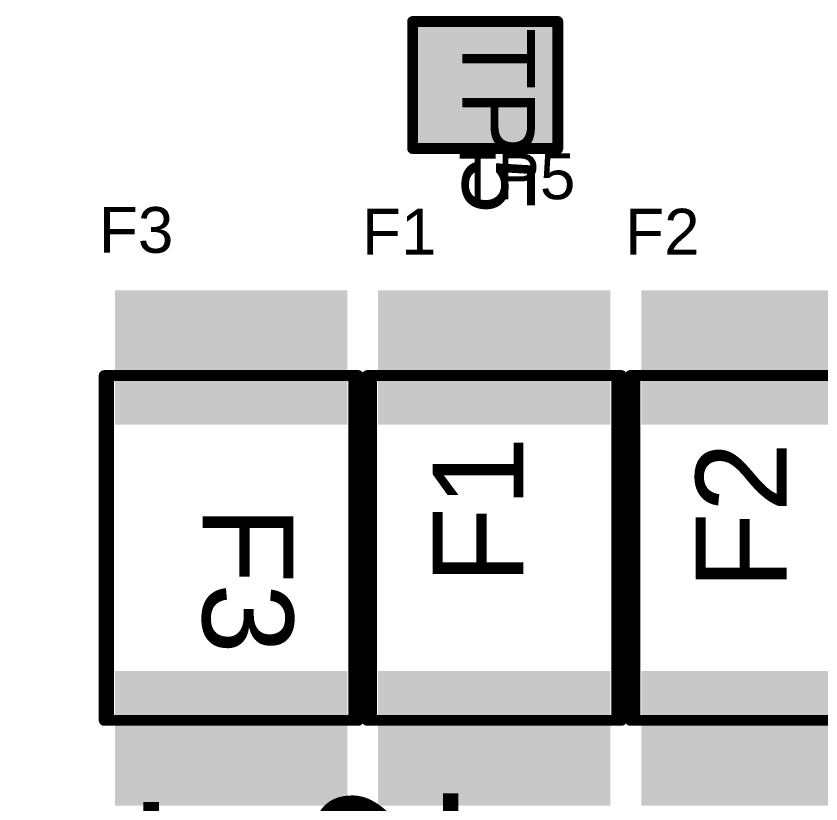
# Model space of a CAD drawing. Header units: inches. Extents: x -0.3 to 12.2, y -3.2 to 4.4.
# Drawn here: x 2.1565 to 2.6, y 0.4414 to 0.8755 of the extents above; entities that cross this region are included whole.
import ezdxf

# ---------------------------------------------------------------- set-up
doc = ezdxf.new("R2010")
doc.units = ezdxf.units.IN
doc.header["$MEASUREMENT"] = 0
for name, color, linetype in [('Top Assembly', 6, 'Continuous'), ('Top Overlay', 2, 'Continuous'), ('Top Paste', 8, 'Continuous'), ('Top Solder', 216, 'Continuous'), ('TOP_L1', 1, 'Continuous')]:
    doc.layers.add(name, color=color, linetype=linetype)
doc.styles.add('Arial', font='', dxfattribs={"height": 0.2})
doc.styles.get('Arial').set_extended_font_data('Arial')

# ---------------------------------------------------------------- blocks, each defined once
blk = doc.blocks.new('PCIE_8LANE_EDGE_168')
at = {"layer": 'Top Overlay', "style": 'Arial'}
for s, p in [('B12', (-0.40998, 0.00037)), ('B11', (-0.57498, -0.00463))]:
    blk.add_text(s, height=0.07874, rotation=90, dxfattribs=at).set_placement(p)
blk = doc.blocks.new('TP_2X1_8_315')
at = {"layer": 'Top Paste'}
blk.add_hatch(color=8, dxfattribs=at).paths.add_polyline_path([(-0.03543, 0.03937), (0.03543, 0.03937), (0.03543, -0.03937), (-0.03543, -0.03937)])
at = {"layer": 'Top Solder'}
blk.add_hatch(color=216, dxfattribs=at).paths.add_polyline_path([(-0.03743, 0.04137), (0.03743, 0.04137), (0.03743, -0.04137), (-0.03743, -0.04137)])
at = {"layer": 'TOP_L1'}
blk.add_hatch(color=1, dxfattribs=at).paths.add_polyline_path([(-0.03543, 0.03937), (0.03543, 0.03937), (0.03543, -0.03937), (-0.03543, -0.03937)])
at = {"layer": 'Top Assembly'}
for points in [[(-0.035, -0.04, 0.006, 0.006, 0), (-0.035, 0.04, 0.006, 0.006, 0)], [(0.035, 0.04, 0.006, 0.006, 0), (-0.035, 0.04, 0.006, 0.006, 0)], [(0.035, -0.04, 0.006, 0.006, 0), (0.035, 0.04, 0.006, 0.006, 0)], [(0.035, -0.04, 0.006, 0.006, 0), (-0.035, -0.04, 0.006, 0.006, 0)]]:
    blk.add_lwpolyline(points, format="xyseb", dxfattribs=at)
for points in [[(-0.0365, 0.04, 0.003, 0.003, 1), (-0.0335, 0.04, 0.003, 0.003, 1)], [(-0.0365, 0.04, 0.003, 0.003, 1), (-0.0335, 0.04, 0.003, 0.003, 1)], [(0.0335, 0.04, 0.003, 0.003, 1), (0.0365, 0.04, 0.003, 0.003, 1)], [(0.0335, 0.04, 0.003, 0.003, 1), (0.0365, 0.04, 0.003, 0.003, 1)], [(-0.0365, -0.04, 0.003, 0.003, 1), (-0.0335, -0.04, 0.003, 0.003, 1)], [(-0.0365, -0.04, 0.003, 0.003, 1), (-0.0335, -0.04, 0.003, 0.003, 1)], [(0.0335, -0.04, 0.003, 0.003, 1), (0.0365, -0.04, 0.003, 0.003, 1)], [(0.0335, -0.04, 0.003, 0.003, 1), (0.0365, -0.04, 0.003, 0.003, 1)]]:
    blk.add_lwpolyline(points, format="xyseb", close=True, dxfattribs=at)
at = {"layer": 'Top Assembly', "style": 'Arial'}
blk.add_text('TP5', height=0.04, dxfattribs=at).set_placement((-0.03166, -0.01259))
blk = doc.blocks.new('1812_F_316')
at = {"layer": 'Top Paste'}
for points in [[(-0.13996, 0.06201), (-0.06988, 0.06201), (-0.06988, -0.06201), (-0.13996, -0.06201)], [(0.06988, 0.06201), (0.13996, 0.06201), (0.13996, -0.06201), (0.06988, -0.06201)]]:
    blk.add_hatch(color=8, dxfattribs=at).paths.add_polyline_path(points)
at = {"layer": 'Top Solder'}
for points in [[(-0.14196, 0.06401), (-0.06788, 0.06401), (-0.06788, -0.06401), (-0.14196, -0.06401)], [(0.06788, 0.06401), (0.14196, 0.06401), (0.14196, -0.06401), (0.06788, -0.06401)]]:
    blk.add_hatch(color=216, dxfattribs=at).paths.add_polyline_path(points)
at = {"layer": 'TOP_L1'}
for points in [[(-0.13996, 0.06201), (-0.06988, 0.06201), (-0.06988, -0.06201), (-0.13996, -0.06201)], [(0.06988, 0.06201), (0.13996, 0.06201), (0.13996, -0.06201), (0.06988, -0.06201)]]:
    blk.add_hatch(color=1, dxfattribs=at).paths.add_polyline_path(points)
at = {"layer": 'Top Assembly'}
for points in [[(0.095, 0.07, 0.006, 0.006, 0), (-0.095, 0.07, 0.006, 0.006, 0)], [(-0.095, -0.07, 0.006, 0.006, 0), (-0.095, 0.07, 0.006, 0.006, 0)], [(0.095, -0.07, 0.006, 0.006, 0), (0.095, 0.07, 0.006, 0.006, 0)], [(0.095, -0.07, 0.006, 0.006, 0), (-0.095, -0.07, 0.006, 0.006, 0)]]:
    blk.add_lwpolyline(points, format="xyseb", dxfattribs=at)
for points in [[(-0.0965, 0.07, 0.003, 0.003, 1), (-0.0935, 0.07, 0.003, 0.003, 1)], [(-0.0965, 0.07, 0.003, 0.003, 1), (-0.0935, 0.07, 0.003, 0.003, 1)], [(0.0935, 0.07, 0.003, 0.003, 1), (0.0965, 0.07, 0.003, 0.003, 1)], [(0.0935, 0.07, 0.003, 0.003, 1), (0.0965, 0.07, 0.003, 0.003, 1)], [(-0.0965, -0.07, 0.003, 0.003, 1), (-0.0935, -0.07, 0.003, 0.003, 1)], [(-0.0965, -0.07, 0.003, 0.003, 1), (-0.0935, -0.07, 0.003, 0.003, 1)], [(0.0935, -0.07, 0.003, 0.003, 1), (0.0965, -0.07, 0.003, 0.003, 1)], [(0.0935, -0.07, 0.003, 0.003, 1), (0.0965, -0.07, 0.003, 0.003, 1)]]:
    blk.add_lwpolyline(points, format="xyseb", close=True, dxfattribs=at)
at = {"layer": 'Top Overlay'}
for points in [[(0.09449, 0.06693, 0.00472, 0.00472, 0), (-0.09449, 0.06693, 0.00472, 0.00472, 0)], [(0.09449, -0.06693, 0.00472, 0.00472, 0), (-0.09449, -0.06693, 0.00472, 0.00472, 0)]]:
    blk.add_lwpolyline(points, format="xyseb", dxfattribs=at)
for points in [[(-0.09567, 0.06693, 0.00236, 0.00236, 1), (-0.09331, 0.06693, 0.00236, 0.00236, 1)], [(0.09331, 0.06693, 0.00236, 0.00236, 1), (0.09567, 0.06693, 0.00236, 0.00236, 1)], [(-0.09567, -0.06693, 0.00236, 0.00236, 1), (-0.09331, -0.06693, 0.00236, 0.00236, 1)], [(0.09331, -0.06693, 0.00236, 0.00236, 1), (0.09567, -0.06693, 0.00236, 0.00236, 1)]]:
    blk.add_lwpolyline(points, format="xyseb", close=True, dxfattribs=at)
at = {"layer": 'Top Assembly', "style": 'Arial'}
blk.add_text('F3', height=0.05, dxfattribs=at).set_placement((-0.0232, -0.01575))
blk = doc.blocks.new('1812_F_379')
at = {"layer": 'Top Paste'}
for points in [[(-0.13996, 0.06201), (-0.06988, 0.06201), (-0.06988, -0.06201), (-0.13996, -0.06201)], [(0.06988, 0.06201), (0.13996, 0.06201), (0.13996, -0.06201), (0.06988, -0.06201)]]:
    blk.add_hatch(color=8, dxfattribs=at).paths.add_polyline_path(points)
at = {"layer": 'Top Solder'}
for points in [[(-0.14196, 0.06401), (-0.06788, 0.06401), (-0.06788, -0.06401), (-0.14196, -0.06401)], [(0.06788, 0.06401), (0.14196, 0.06401), (0.14196, -0.06401), (0.06788, -0.06401)]]:
    blk.add_hatch(color=216, dxfattribs=at).paths.add_polyline_path(points)
at = {"layer": 'TOP_L1'}
for points in [[(-0.13996, 0.06201), (-0.06988, 0.06201), (-0.06988, -0.06201), (-0.13996, -0.06201)], [(0.06988, 0.06201), (0.13996, 0.06201), (0.13996, -0.06201), (0.06988, -0.06201)]]:
    blk.add_hatch(color=1, dxfattribs=at).paths.add_polyline_path(points)
at = {"layer": 'Top Assembly'}
for points in [[(-0.095, 0.07, 0.006, 0.006, 0), (0.095, 0.07, 0.006, 0.006, 0)], [(-0.095, 0.07, 0.006, 0.006, 0), (-0.095, -0.07, 0.006, 0.006, 0)], [(0.095, 0.07, 0.006, 0.006, 0), (0.095, -0.07, 0.006, 0.006, 0)], [(-0.095, -0.07, 0.006, 0.006, 0), (0.095, -0.07, 0.006, 0.006, 0)]]:
    blk.add_lwpolyline(points, format="xyseb", dxfattribs=at)
for points in [[(-0.0965, 0.07, 0.003, 0.003, 1), (-0.0935, 0.07, 0.003, 0.003, 1)], [(-0.0965, 0.07, 0.003, 0.003, 1), (-0.0935, 0.07, 0.003, 0.003, 1)], [(0.0935, 0.07, 0.003, 0.003, 1), (0.0965, 0.07, 0.003, 0.003, 1)], [(0.0935, 0.07, 0.003, 0.003, 1), (0.0965, 0.07, 0.003, 0.003, 1)], [(-0.0965, -0.07, 0.003, 0.003, 1), (-0.0935, -0.07, 0.003, 0.003, 1)], [(-0.0965, -0.07, 0.003, 0.003, 1), (-0.0935, -0.07, 0.003, 0.003, 1)], [(0.0935, -0.07, 0.003, 0.003, 1), (0.0965, -0.07, 0.003, 0.003, 1)], [(0.0935, -0.07, 0.003, 0.003, 1), (0.0965, -0.07, 0.003, 0.003, 1)]]:
    blk.add_lwpolyline(points, format="xyseb", close=True, dxfattribs=at)
at = {"layer": 'Top Overlay'}
for points in [[(-0.09449, 0.06693, 0.00472, 0.00472, 0), (0.09449, 0.06693, 0.00472, 0.00472, 0)], [(-0.09449, -0.06693, 0.00472, 0.00472, 0), (0.09449, -0.06693, 0.00472, 0.00472, 0)]]:
    blk.add_lwpolyline(points, format="xyseb", dxfattribs=at)
for points in [[(-0.09567, 0.06693, 0.00236, 0.00236, 1), (-0.09331, 0.06693, 0.00236, 0.00236, 1)], [(0.09331, 0.06693, 0.00236, 0.00236, 1), (0.09567, 0.06693, 0.00236, 0.00236, 1)], [(-0.09567, -0.06693, 0.00236, 0.00236, 1), (-0.09331, -0.06693, 0.00236, 0.00236, 1)], [(0.09331, -0.06693, 0.00236, 0.00236, 1), (0.09567, -0.06693, 0.00236, 0.00236, 1)]]:
    blk.add_lwpolyline(points, format="xyseb", close=True, dxfattribs=at)
at = {"layer": 'Top Assembly', "style": 'Arial'}
blk.add_text('F2', height=0.05, dxfattribs=at).set_placement((-0.02304, -0.01604))
blk = doc.blocks.new('1812_F_380')
at = {"layer": 'Top Paste'}
for points in [[(-0.13996, 0.06201), (-0.06988, 0.06201), (-0.06988, -0.06201), (-0.13996, -0.06201)], [(0.06988, 0.06201), (0.13996, 0.06201), (0.13996, -0.06201), (0.06988, -0.06201)]]:
    blk.add_hatch(color=8, dxfattribs=at).paths.add_polyline_path(points)
at = {"layer": 'Top Solder'}
for points in [[(-0.14196, 0.06401), (-0.06788, 0.06401), (-0.06788, -0.06401), (-0.14196, -0.06401)], [(0.06788, 0.06401), (0.14196, 0.06401), (0.14196, -0.06401), (0.06788, -0.06401)]]:
    blk.add_hatch(color=216, dxfattribs=at).paths.add_polyline_path(points)
at = {"layer": 'TOP_L1'}
for points in [[(-0.13996, 0.06201), (-0.06988, 0.06201), (-0.06988, -0.06201), (-0.13996, -0.06201)], [(0.06988, 0.06201), (0.13996, 0.06201), (0.13996, -0.06201), (0.06988, -0.06201)]]:
    blk.add_hatch(color=1, dxfattribs=at).paths.add_polyline_path(points)
at = {"layer": 'Top Assembly'}
for points in [[(-0.095, 0.07, 0.006, 0.006, 0), (0.095, 0.07, 0.006, 0.006, 0)], [(-0.095, 0.07, 0.006, 0.006, 0), (-0.095, -0.07, 0.006, 0.006, 0)], [(0.095, 0.07, 0.006, 0.006, 0), (0.095, -0.07, 0.006, 0.006, 0)], [(-0.095, -0.07, 0.006, 0.006, 0), (0.095, -0.07, 0.006, 0.006, 0)]]:
    blk.add_lwpolyline(points, format="xyseb", dxfattribs=at)
for points in [[(-0.0965, 0.07, 0.003, 0.003, 1), (-0.0935, 0.07, 0.003, 0.003, 1)], [(-0.0965, 0.07, 0.003, 0.003, 1), (-0.0935, 0.07, 0.003, 0.003, 1)], [(0.0935, 0.07, 0.003, 0.003, 1), (0.0965, 0.07, 0.003, 0.003, 1)], [(0.0935, 0.07, 0.003, 0.003, 1), (0.0965, 0.07, 0.003, 0.003, 1)], [(-0.0965, -0.07, 0.003, 0.003, 1), (-0.0935, -0.07, 0.003, 0.003, 1)], [(-0.0965, -0.07, 0.003, 0.003, 1), (-0.0935, -0.07, 0.003, 0.003, 1)], [(0.0935, -0.07, 0.003, 0.003, 1), (0.0965, -0.07, 0.003, 0.003, 1)], [(0.0935, -0.07, 0.003, 0.003, 1), (0.0965, -0.07, 0.003, 0.003, 1)]]:
    blk.add_lwpolyline(points, format="xyseb", close=True, dxfattribs=at)
at = {"layer": 'Top Overlay'}
for points in [[(-0.09449, 0.06693, 0.00472, 0.00472, 0), (0.09449, 0.06693, 0.00472, 0.00472, 0)], [(-0.09449, -0.06693, 0.00472, 0.00472, 0), (0.09449, -0.06693, 0.00472, 0.00472, 0)]]:
    blk.add_lwpolyline(points, format="xyseb", dxfattribs=at)
for points in [[(-0.09567, 0.06693, 0.00236, 0.00236, 1), (-0.09331, 0.06693, 0.00236, 0.00236, 1)], [(0.09331, 0.06693, 0.00236, 0.00236, 1), (0.09567, 0.06693, 0.00236, 0.00236, 1)], [(-0.09567, -0.06693, 0.00236, 0.00236, 1), (-0.09331, -0.06693, 0.00236, 0.00236, 1)], [(0.09331, -0.06693, 0.00236, 0.00236, 1), (0.09567, -0.06693, 0.00236, 0.00236, 1)]]:
    blk.add_lwpolyline(points, format="xyseb", close=True, dxfattribs=at)
at = {"layer": 'Top Assembly', "style": 'Arial'}
blk.add_text('F1', height=0.05, dxfattribs=at).set_placement((-0.02012, -0.01604))

msp = doc.modelspace()

# ---------------------------------------------------------------- block references
for name, p, rotation in [('TP_2X1_8_315', (2.415, 0.83752), 270), ('1812_F_316', (2.275, 0.58244), 270), ('1812_F_380', (2.42, 0.58244), 90), ('1812_F_379', (2.565, 0.58244), 90)]:
    msp.add_blockref(name, p, dxfattribs=dict(rotation=rotation))
msp.add_blockref('PCIE_8LANE_EDGE_168', (2.81018, 0.25672))

# ---------------------------------------------------------------- texts
at = {"layer": 'Top Overlay', "style": 'Arial'}
for s, p in [('TP5', (2.40015, 0.77462)), ('F3', (2.20208, 0.7451)), ('F1', (2.34707, 0.74414)), ('F2', (2.49208, 0.74414))]:
    msp.add_text(s, height=0.025197, dxfattribs=at).set_placement(p)

doc.saveas('drawing.dxf')
